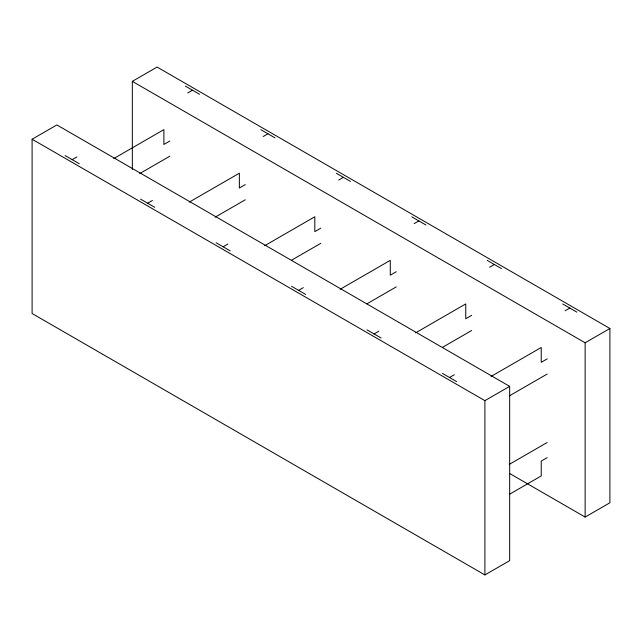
<?xml version="1.0" encoding="UTF-8"?>
<svg xmlns="http://www.w3.org/2000/svg" width="642" height="642" viewBox="0 0 642 642"><rect width="100%" height="100%" fill="white"/><g stroke="black" fill="none" stroke-linecap="round" stroke-linejoin="round"><path stroke-width="0.96" d="M32.1 139.226L56.865 124.933L509.668 386.356L509.668 560.643L484.903 574.935L32.1 313.513L32.1 139.226L484.903 400.648L509.668 386.356M132.332 169.504L132.332 81.357L157.097 67.065L609.9 328.487L609.9 502.774L585.135 517.067L509.668 473.499M72.193 159.649L76.912 156.929M187.753 92.929L192.472 90.209M113.738 158.574L163.887 129.62L163.887 144.466L169.833 141.031M139.659 173.613L169.825 156.199M147.66 203.225L152.379 200.497M263.22 136.505L267.939 133.777M189.205 202.142L239.354 173.188L239.354 188.034L245.3 184.599M215.126 217.189L245.292 199.774M223.127 246.793L227.846 244.072M338.687 180.073L343.406 177.352M264.681 245.709L314.821 216.763L314.821 231.61L320.767 228.175M291.452 260.259L320.759 243.342M298.594 290.361L303.313 287.64M414.154 223.649L418.873 220.92M340.148 289.285L390.296 260.331L390.296 275.177L396.234 271.743M366.919 303.835L396.226 286.91M374.061 333.936L378.78 331.208M489.621 267.216L494.34 264.496M415.615 332.853L465.763 303.899L465.763 318.745L471.701 315.318M442.386 347.402L471.693 330.486M449.528 377.504L454.247 374.784M565.088 310.784L569.807 308.064M491.082 376.429L541.23 347.474L541.23 362.321L547.177 358.886M132.332 81.357L585.135 342.788L609.9 328.487M509.242 395.953L547.161 374.053M509.242 464.399L547.161 442.507M547.177 457.666L541.23 461.092L541.23 475.939L509.234 494.412M185.394 86.124L199.542 94.294M260.861 129.692L275.009 137.861M336.328 173.268L350.476 181.437M411.795 216.835L425.951 225.005M487.262 260.411L501.418 268.581M562.729 303.979L576.885 312.148M65.115 155.565L79.271 163.734M140.582 199.132L154.738 207.31M216.049 242.708L230.205 250.878M291.524 286.276L305.672 294.445M366.991 329.852L381.139 338.021M442.458 373.419L456.606 381.589M585.135 342.788L585.135 517.067M484.903 400.648L484.903 574.935"/></g></svg>
